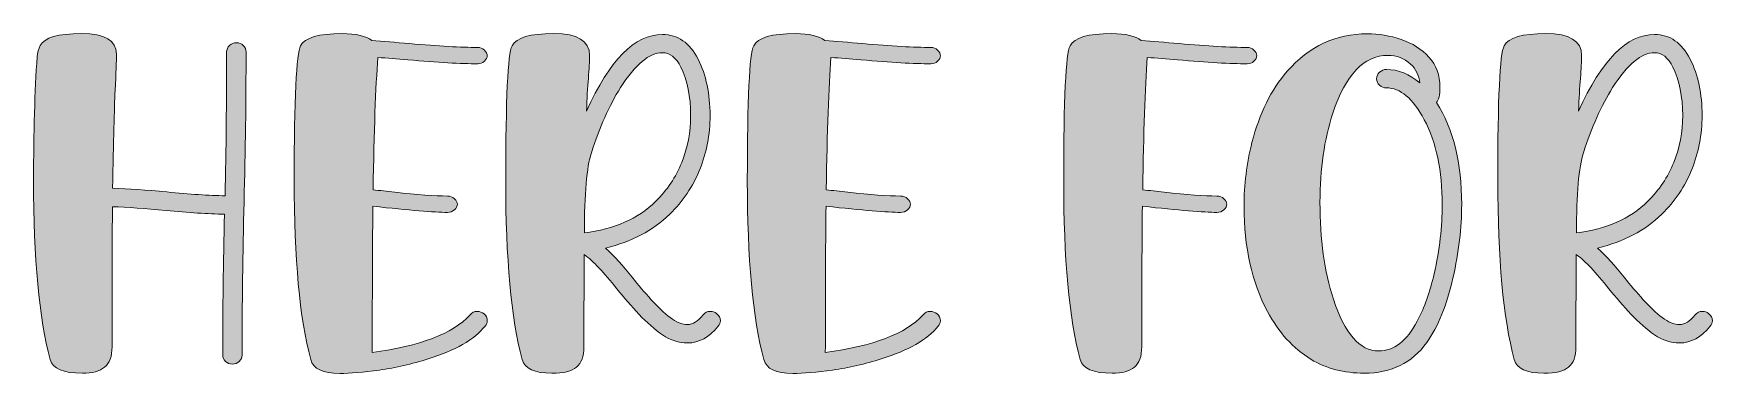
# Model space of a CAD drawing. Header units: inches. Extents: x 194 to 885, y -943 to -142.
# Drawn here: x 208 to 871, y -276 to -142 of the extents above; entities that cross this region are included whole.
import ezdxf

# ---------------------------------------------------------------- set-up
doc = ezdxf.new("R2010")
doc.units = ezdxf.units.IN
doc.header["$MEASUREMENT"] = 0
doc.layers.add('Layer 1', color=7, linetype='Continuous')

# ---------------------------------------------------------------- blocks, each defined once
blk = doc.blocks.new('block 6')
at = {"layer": 'Layer 1', "true_color": 0xce432c}
h = blk.add_hatch(color=22, dxfattribs=at)
h.dxf.hatch_style = 2
edge = h.paths.add_edge_path()
edge.add_spline(control_points=[(227.72, -275.94), (220.21, -275.94), (215.99, -274.15), (215.05, -270.57), (210.68, -254.26), (208.49, -230.74), (208.49, -199.99), (208.49, -180.88), (208.95, -164.61), (209.89, -151.17), (210.05, -149.56), (210.47, -148.1), (211.14, -146.78), (212.71, -143.62), (218.13, -142.04), (227.41, -142.04), (236.58, -142.04), (241.16, -144.72), (241.16, -150.1), (241.16, -152.78), (241, -157.59), (240.66, -164.52), (240.32, -171.45), (239.99, -184.28), (239.68, -203.03), (245.83, -203.21), (252.94, -203.69), (261.02, -204.47), (270.04, -205.36), (277.7, -205.87), (284.01, -205.99), (284.42, -187.72), (284.63, -168.82), (284.63, -149.29), (284.63, -148.28), (285.01, -147.41), (285.77, -146.69), (286.52, -145.98), (287.45, -145.62), (288.54, -145.62), (289.58, -145.62), (290.47, -145.98), (291.2, -146.69), (291.93, -147.41), (292.29, -148.28), (292.29, -149.29), (292.29, -168.46), (292.03, -188.16), (291.51, -208.41), (290.99, -228.65), (290.73, -248.77), (290.73, -268.78), (290.73, -269.73), (290.35, -270.57), (289.6, -271.28), (288.84, -272), (287.92, -272.36), (286.82, -272.36), (285.83, -272.36), (284.96, -272), (284.2, -271.28), (283.45, -270.57), (283.07, -269.73), (283.07, -268.78), (283.07, -250.86), (283.3, -232.35), (283.77, -213.24), (277.31, -213.12), (269.59, -212.65), (260.63, -211.81), (252.55, -211.03), (245.54, -210.53), (239.6, -210.29), (239.5, -223.01), (239.44, -241.43), (239.44, -265.55), (239.44, -269.31), (238.47, -271.98), (236.51, -273.57), (234.56, -275.15), (231.63, -275.94), (227.72, -275.94)], knot_values=[0, 0, 0, 0, 1, 1, 1, 2, 2, 2, 3, 3, 3, 4, 4, 4, 5, 5, 5, 6, 6, 6, 7, 7, 7, 8, 8, 8, 9, 9, 9, 10, 10, 10, 11, 11, 11, 12, 12, 12, 13, 13, 13, 14, 14, 14, 15, 15, 15, 16, 16, 16, 17, 17, 17, 18, 18, 18, 19, 19, 19, 20, 20, 20, 21, 21, 21, 22, 22, 22, 23, 23, 23, 24, 24, 24, 25, 25, 25, 26, 26, 26, 27, 27, 27, 27], degree=3, periodic=1)
h = blk.add_hatch(color=22, dxfattribs=at)
h.dxf.hatch_style = 2
edge = h.paths.add_edge_path()
edge.add_spline(control_points=[(329.27, -276.03), (322.6, -276.03), (318.77, -274.21), (317.78, -270.57), (313.45, -254.26), (311.29, -230.74), (311.29, -199.99), (311.29, -167.74), (312.12, -150.02), (313.79, -146.83), (315.46, -143.63), (320.93, -142.04), (330.21, -142.04), (335.73, -142.04), (339.62, -142.96), (341.86, -144.81), (346.24, -145.11), (351.21, -145.5), (356.79, -145.98), (368.15, -146.99), (377.12, -147.5), (383.68, -147.5), (384.67, -147.5), (385.55, -147.86), (386.3, -148.57), (387.06, -149.29), (387.44, -150.04), (387.44, -150.81), (387.44, -151.53), (387.06, -152.23), (386.3, -152.92), (385.55, -153.61), (384.67, -153.95), (383.68, -153.95), (377.12, -153.95), (367.92, -153.41), (356.09, -152.34), (351.81, -151.98), (347.88, -151.68), (344.28, -151.44), (343.4, -162.96), (342.77, -180.37), (342.41, -203.66), (345.01, -203.9), (347.85, -204.2), (350.93, -204.55), (359.79, -205.57), (366.72, -206.08), (371.72, -206.08), (372.82, -206.08), (373.74, -206.43), (374.5, -207.15), (375.25, -207.87), (375.63, -208.58), (375.63, -209.3), (375.63, -210.08), (375.25, -210.81), (374.5, -211.5), (373.74, -212.18), (372.82, -212.53), (371.72, -212.53), (366.51, -212.53), (356.71, -211.72), (342.33, -210.11), (342.17, -223.18), (342.09, -239.61), (342.09, -259.37), (342.09, -264.27), (342.07, -267.07), (342.01, -267.79), (360.93, -265.28), (373.78, -260.36), (380.56, -253.01), (381.34, -252.06), (382.33, -251.58), (383.53, -251.58), (384.41, -251.58), (385.29, -251.91), (386.15, -252.56), (387.01, -253.22), (387.44, -254.12), (387.44, -255.25), (387.44, -256.03), (387.15, -256.74), (386.58, -257.4), (382.25, -262.72), (374.77, -267.01), (364.14, -270.3), (357.73, -272.33), (351.33, -273.79), (344.95, -274.69), (338.56, -275.58), (333.34, -276.03), (329.27, -276.03)], knot_values=[0, 0, 0, 0, 1, 1, 1, 2, 2, 2, 3, 3, 3, 4, 4, 4, 5, 5, 5, 6, 6, 6, 7, 7, 7, 8, 8, 8, 9, 9, 9, 10, 10, 10, 11, 11, 11, 12, 12, 12, 13, 13, 13, 14, 14, 14, 15, 15, 15, 16, 16, 16, 17, 17, 17, 18, 18, 18, 19, 19, 19, 20, 20, 20, 21, 21, 21, 22, 22, 22, 23, 23, 23, 24, 24, 24, 25, 25, 25, 26, 26, 26, 27, 27, 27, 28, 28, 28, 29, 29, 29, 30, 30, 30, 31, 31, 31, 31], degree=3, periodic=1)
h = blk.add_hatch(color=22, dxfattribs=at)
h.dxf.hatch_style = 2
edge = h.paths.add_edge_path()
edge.add_spline(control_points=[(412.92, -275.94), (406.09, -275.94), (402.18, -274.15), (401.19, -270.57), (396.87, -254.26), (394.71, -230.74), (394.71, -199.99), (394.71, -167.74), (395.54, -150.02), (397.21, -146.83), (398.88, -143.63), (404.35, -142.04), (413.63, -142.04), (423.06, -142.04), (427.78, -144.9), (427.78, -150.63), (427.78, -152.96), (427.62, -155.96), (427.31, -159.64), (426.99, -163.31), (426.76, -167.62), (426.6, -172.58), (435.62, -152.46), (445.6, -142.39), (456.54, -142.39), (462.59, -142.39), (467.28, -145.65), (470.62, -152.16), (473.74, -158.37), (475.31, -165.77), (475.31, -174.37), (475.31, -181.83), (473.95, -188.91), (471.24, -195.6), (468.53, -202.29), (464.6, -208.17), (459.44, -213.24), (452.77, -219.69), (444.32, -224.14), (434.11, -226.59), (437.55, -229.87), (441.04, -233.72), (444.58, -238.14), (447.03, -241.19), (449.53, -244.13), (452.09, -246.96), (454.64, -249.8), (457.13, -252.15), (459.55, -254), (461.98, -255.85), (464.26, -256.77), (466.39, -256.77), (468.48, -256.77), (470.51, -255.52), (472.49, -253.01), (473.27, -252.06), (474.27, -251.58), (475.46, -251.58), (476.35, -251.58), (477.13, -251.85), (477.81, -252.38), (478.85, -253.16), (479.37, -254.12), (479.37, -255.25), (479.37, -255.97), (479.09, -256.68), (478.51, -257.4), (474.97, -261.82), (470.93, -264.03), (466.39, -264.03), (463.01, -264.03), (459.74, -262.95), (456.58, -260.8), (453.43, -258.65), (450.34, -255.97), (447.32, -252.74), (444.3, -249.52), (441.35, -246.14), (438.49, -242.62), (433.43, -236.23), (429.16, -231.72), (425.66, -229.1), (425.66, -229.1), (425.51, -265.55), (425.51, -265.55), (425.51, -269.31), (424.56, -271.98), (422.66, -273.57), (420.75, -275.15), (417.51, -275.94), (412.92, -275.94)], knot_values=[0, 0, 0, 0, 1, 1, 1, 2, 2, 2, 3, 3, 3, 4, 4, 4, 5, 5, 5, 6, 6, 6, 7, 7, 7, 8, 8, 8, 9, 9, 9, 10, 10, 10, 11, 11, 11, 12, 12, 12, 13, 13, 13, 14, 14, 14, 15, 15, 15, 16, 16, 16, 17, 17, 17, 18, 18, 18, 19, 19, 19, 20, 20, 20, 21, 21, 21, 22, 22, 22, 23, 23, 23, 24, 24, 24, 25, 25, 25, 26, 26, 26, 27, 27, 27, 28, 28, 28, 29, 29, 29, 30, 30, 30, 30], degree=3, periodic=1)
edge = h.paths.add_edge_path()
edge.add_spline(control_points=[(425.74, -220.59), (437.52, -219.21), (446.9, -215.06), (453.89, -208.14), (458.37, -203.78), (461.78, -198.69), (464.13, -192.87), (466.47, -187.04), (467.65, -180.88), (467.65, -174.37), (467.65, -166.85), (466.37, -160.49), (463.81, -155.29), (461.89, -151.47), (459.46, -149.56), (456.54, -149.56), (451.33, -149.56), (445.81, -154.16), (439.97, -163.35), (435.54, -170.46), (431.71, -179.03), (428.48, -189.06), (426.65, -194.73), (425.74, -205.24), (425.74, -220.59)], knot_values=[0, 0, 0, 0, 1, 1, 1, 2, 2, 2, 3, 3, 3, 4, 4, 4, 5, 5, 5, 6, 6, 6, 7, 7, 7, 8, 8, 8, 8], degree=3, periodic=1)
h = blk.add_hatch(color=22, dxfattribs=at)
h.dxf.hatch_style = 2
edge = h.paths.add_edge_path()
edge.add_spline(control_points=[(507.99, -276.03), (501.31, -276.03), (497.48, -274.21), (496.49, -270.57), (492.17, -254.26), (490, -230.74), (490, -199.99), (490, -167.74), (490.84, -150.02), (492.51, -146.83), (494.17, -143.63), (499.65, -142.04), (508.92, -142.04), (514.45, -142.04), (518.33, -142.96), (520.57, -144.81), (524.95, -145.11), (529.93, -145.5), (535.5, -145.98), (546.87, -146.99), (555.83, -147.5), (562.4, -147.5), (563.39, -147.5), (564.26, -147.86), (565.02, -148.57), (565.77, -149.29), (566.15, -150.04), (566.15, -150.81), (566.15, -151.53), (565.77, -152.23), (565.02, -152.92), (564.26, -153.61), (563.39, -153.95), (562.4, -153.95), (555.83, -153.95), (546.63, -153.41), (534.8, -152.34), (530.53, -151.98), (526.59, -151.68), (522.99, -151.44), (522.11, -162.96), (521.48, -180.37), (521.12, -203.66), (523.72, -203.9), (526.57, -204.2), (529.64, -204.55), (538.5, -205.57), (545.43, -206.08), (550.44, -206.08), (551.53, -206.08), (552.46, -206.43), (553.21, -207.15), (553.97, -207.87), (554.34, -208.58), (554.34, -209.3), (554.34, -210.08), (553.97, -210.81), (553.21, -211.5), (552.46, -212.18), (551.53, -212.53), (550.44, -212.53), (545.22, -212.53), (535.43, -211.72), (521.04, -210.11), (520.88, -223.18), (520.81, -239.61), (520.81, -259.37), (520.81, -264.27), (520.78, -267.07), (520.73, -267.79), (539.65, -265.28), (552.5, -260.36), (559.27, -253.01), (560.05, -252.06), (561.04, -251.58), (562.24, -251.58), (563.13, -251.58), (564, -251.91), (564.86, -252.56), (565.72, -253.22), (566.15, -254.12), (566.15, -255.25), (566.15, -256.03), (565.86, -256.74), (565.29, -257.4), (560.96, -262.72), (553.48, -267.01), (542.85, -270.3), (536.44, -272.33), (530.04, -273.79), (523.66, -274.69), (517.27, -275.58), (512.05, -276.03), (507.99, -276.03)], knot_values=[0, 0, 0, 0, 1, 1, 1, 2, 2, 2, 3, 3, 3, 4, 4, 4, 5, 5, 5, 6, 6, 6, 7, 7, 7, 8, 8, 8, 9, 9, 9, 10, 10, 10, 11, 11, 11, 12, 12, 12, 13, 13, 13, 14, 14, 14, 15, 15, 15, 16, 16, 16, 17, 17, 17, 18, 18, 18, 19, 19, 19, 20, 20, 20, 21, 21, 21, 22, 22, 22, 23, 23, 23, 24, 24, 24, 25, 25, 25, 26, 26, 26, 27, 27, 27, 28, 28, 28, 29, 29, 29, 30, 30, 30, 31, 31, 31, 31], degree=3, periodic=1)
h = blk.add_hatch(color=22, dxfattribs=at)
h.dxf.hatch_style = 2
edge = h.paths.add_edge_path()
edge.add_spline(control_points=[(633.85, -275.94), (626.45, -275.94), (622.26, -274.15), (621.27, -270.57), (616.94, -254.26), (614.78, -230.74), (614.78, -199.99), (614.78, -167.74), (615.61, -150.02), (617.28, -146.83), (618.95, -143.63), (624.42, -142.04), (633.7, -142.04), (639.27, -142.04), (643.16, -142.96), (645.34, -144.81), (649.72, -145.11), (654.7, -145.5), (660.28, -145.98), (671.64, -146.99), (680.6, -147.5), (687.17, -147.5), (688.16, -147.5), (689.03, -147.86), (689.79, -148.57), (690.54, -149.29), (690.92, -150.01), (690.92, -150.72), (690.92, -151.5), (690.54, -152.23), (689.79, -152.92), (689.03, -153.61), (688.16, -153.95), (687.17, -153.95), (680.6, -153.95), (671.43, -153.41), (659.65, -152.34), (655.33, -151.98), (651.36, -151.68), (647.77, -151.44), (646.88, -163.5), (646.28, -180.91), (645.97, -203.66), (648.58, -203.9), (651.39, -204.2), (654.41, -204.55), (663.38, -205.57), (670.31, -206.08), (675.21, -206.08), (676.3, -206.08), (677.23, -206.43), (677.98, -207.15), (678.74, -207.87), (679.12, -208.58), (679.12, -209.3), (679.12, -210.08), (678.74, -210.81), (677.98, -211.5), (677.23, -212.18), (676.3, -212.53), (675.21, -212.53), (670, -212.53), (660.2, -211.72), (645.82, -210.11), (645.66, -223.24), (645.58, -241.72), (645.58, -265.55), (645.58, -269.31), (644.6, -271.98), (642.65, -273.57), (640.69, -275.15), (637.76, -275.94), (633.85, -275.94)], knot_values=[0, 0, 0, 0, 1, 1, 1, 2, 2, 2, 3, 3, 3, 4, 4, 4, 5, 5, 5, 6, 6, 6, 7, 7, 7, 8, 8, 8, 9, 9, 9, 10, 10, 10, 11, 11, 11, 12, 12, 12, 13, 13, 13, 14, 14, 14, 15, 15, 15, 16, 16, 16, 17, 17, 17, 18, 18, 18, 19, 19, 19, 20, 20, 20, 21, 21, 21, 22, 22, 22, 23, 23, 23, 24, 24, 24, 24], degree=3, periodic=1)
h = blk.add_hatch(color=22, dxfattribs=at)
h.dxf.hatch_style = 2
edge = h.paths.add_edge_path()
edge.add_spline(control_points=[(733.3, -275.94), (725.32, -275.94), (718.34, -274.12), (712.34, -270.48), (705.26, -266.12), (699.52, -259.82), (695.15, -251.58), (688.99, -239.99), (685.92, -226.23), (685.92, -210.29), (685.92, -201.57), (686.96, -193.12), (689.05, -184.94), (691.96, -173.53), (696.6, -164.19), (702.96, -156.9), (711.56, -147.05), (722.09, -142.12), (734.55, -142.12), (739.03, -142.12), (743.48, -142.87), (747.92, -144.36), (752.34, -145.86), (755.99, -148.17), (758.86, -151.31), (761.73, -154.44), (763.16, -158.43), (763.16, -163.26), (763.16, -166.25), (762.72, -168.25), (761.83, -169.26), (768.45, -179.6), (771.76, -193), (771.76, -209.48), (771.76, -218.5), (770.61, -228.14), (768.32, -238.41), (765.97, -248.98), (762.54, -257.46), (758, -263.85), (752.21, -271.91), (743.98, -275.94), (733.3, -275.94)], knot_values=[0, 0, 0, 0, 1, 1, 1, 2, 2, 2, 3, 3, 3, 4, 4, 4, 5, 5, 5, 6, 6, 6, 7, 7, 7, 8, 8, 8, 9, 9, 9, 10, 10, 10, 11, 11, 11, 12, 12, 12, 13, 13, 13, 14, 14, 14, 14], degree=3, periodic=1)
edge = h.paths.add_edge_path()
edge.add_spline(control_points=[(739, -267.16), (745.05, -267.16), (750.13, -263.25), (754.25, -255.43), (757.06, -250), (759.27, -243.78), (760.89, -236.8), (763.03, -227.19), (764.1, -218.08), (764.1, -209.48), (764.1, -196.11), (761.73, -184.94), (756.98, -175.98), (752.55, -167.62), (747.58, -163.44), (742.05, -163.44), (741.01, -163.44), (740.11, -163.1), (739.36, -162.41), (738.6, -161.73), (738.22, -160.88), (738.22, -159.86), (738.22, -158.84), (738.6, -157.98), (739.36, -157.26), (740.11, -156.55), (741.01, -156.19), (742.05, -156.19), (746.79, -156.19), (751.2, -157.95), (755.26, -161.47), (754.9, -158.43), (753.67, -155.95), (751.59, -154.04), (749.14, -151.77), (746.14, -150.63), (742.6, -150.63), (733.16, -150.63), (725.95, -158.25), (720.94, -173.47), (717.56, -183.86), (715.86, -195.54), (715.86, -208.49), (715.86, -223.13), (717.63, -235.87), (721.18, -246.74), (725.61, -260.36), (731.55, -267.16), (739, -267.16)], knot_values=[0, 0, 0, 0, 1, 1, 1, 2, 2, 2, 3, 3, 3, 4, 4, 4, 5, 5, 5, 6, 6, 6, 7, 7, 7, 8, 8, 8, 9, 9, 9, 10, 10, 10, 11, 11, 11, 12, 12, 12, 13, 13, 13, 14, 14, 14, 15, 15, 15, 16, 16, 16, 16], degree=3, periodic=1)
h = blk.add_hatch(color=22, dxfattribs=at)
h.dxf.hatch_style = 2
edge = h.paths.add_edge_path()
edge.add_spline(control_points=[(804.2, -275.94), (797.38, -275.94), (793.46, -274.15), (792.48, -270.57), (788.15, -254.26), (785.99, -230.74), (785.99, -199.99), (785.99, -167.74), (786.82, -150.02), (788.49, -146.83), (790.16, -143.63), (795.63, -142.04), (804.91, -142.04), (814.34, -142.04), (819.06, -144.9), (819.06, -150.63), (819.06, -152.96), (818.9, -155.96), (818.59, -159.64), (818.28, -163.31), (818.04, -167.62), (817.88, -172.58), (826.9, -152.46), (836.88, -142.39), (847.83, -142.39), (853.87, -142.39), (858.56, -145.65), (861.9, -152.16), (865.02, -158.37), (866.59, -165.77), (866.59, -174.37), (866.59, -181.83), (865.23, -188.91), (862.52, -195.6), (859.81, -202.29), (855.88, -208.17), (850.72, -213.24), (844.05, -219.69), (835.6, -224.14), (825.39, -226.59), (828.83, -229.87), (832.32, -233.72), (835.87, -238.14), (838.31, -241.19), (840.82, -244.13), (843.37, -246.96), (845.92, -249.8), (848.41, -252.15), (850.84, -254), (853.26, -255.85), (855.54, -256.77), (857.68, -256.77), (859.76, -256.77), (861.79, -255.52), (863.77, -253.01), (864.56, -252.06), (865.55, -251.58), (866.74, -251.58), (867.63, -251.58), (868.41, -251.85), (869.09, -252.38), (870.13, -253.16), (870.65, -254.12), (870.65, -255.25), (870.65, -255.97), (870.37, -256.68), (869.79, -257.4), (866.25, -261.82), (862.21, -264.03), (857.68, -264.03), (854.29, -264.03), (851.02, -262.95), (847.86, -260.8), (844.71, -258.65), (841.62, -255.97), (838.6, -252.74), (835.58, -249.52), (832.63, -246.14), (829.77, -242.62), (824.71, -236.23), (820.44, -231.72), (816.95, -229.1), (816.95, -229.1), (816.79, -265.55), (816.79, -265.55), (816.79, -269.31), (815.84, -271.98), (813.94, -273.57), (812.03, -275.15), (808.79, -275.94), (804.2, -275.94)], knot_values=[0, 0, 0, 0, 1, 1, 1, 2, 2, 2, 3, 3, 3, 4, 4, 4, 5, 5, 5, 6, 6, 6, 7, 7, 7, 8, 8, 8, 9, 9, 9, 10, 10, 10, 11, 11, 11, 12, 12, 12, 13, 13, 13, 14, 14, 14, 15, 15, 15, 16, 16, 16, 17, 17, 17, 18, 18, 18, 19, 19, 19, 20, 20, 20, 21, 21, 21, 22, 22, 22, 23, 23, 23, 24, 24, 24, 25, 25, 25, 26, 26, 26, 27, 27, 27, 28, 28, 28, 29, 29, 29, 30, 30, 30, 30], degree=3, periodic=1)
edge = h.paths.add_edge_path()
edge.add_spline(control_points=[(817.02, -220.59), (828.8, -219.21), (838.18, -215.06), (845.17, -208.14), (849.65, -203.78), (853.06, -198.69), (855.41, -192.87), (857.75, -187.04), (858.93, -180.88), (858.93, -174.37), (858.93, -166.85), (857.65, -160.49), (855.1, -155.29), (853.17, -151.47), (850.74, -149.56), (847.83, -149.56), (842.61, -149.56), (837.09, -154.16), (831.25, -163.35), (826.82, -170.46), (822.99, -179.03), (819.76, -189.06), (817.94, -194.73), (817.02, -205.24), (817.02, -220.59)], knot_values=[0, 0, 0, 0, 1, 1, 1, 2, 2, 2, 3, 3, 3, 4, 4, 4, 5, 5, 5, 6, 6, 6, 7, 7, 7, 8, 8, 8, 8], degree=3, periodic=1)
at = {"layer": 'Layer 1', "lineweight": 0}
for points, knots in [([(227.72, -275.94), (220.21, -275.94), (215.99, -274.15), (215.05, -270.57), (210.68, -254.26), (208.49, -230.74), (208.49, -199.99), (208.49, -180.88), (208.95, -164.61), (209.89, -151.17), (210.05, -149.56), (210.47, -148.1), (211.14, -146.78), (212.71, -143.62), (218.13, -142.04), (227.41, -142.04), (236.58, -142.04), (241.16, -144.72), (241.16, -150.1), (241.16, -152.78), (241, -157.59), (240.66, -164.52), (240.32, -171.45), (239.99, -184.28), (239.68, -203.03), (245.83, -203.21), (252.94, -203.69), (261.02, -204.47), (270.04, -205.36), (277.7, -205.87), (284.01, -205.99), (284.42, -187.72), (284.63, -168.82), (284.63, -149.29), (284.63, -148.28), (285.01, -147.41), (285.77, -146.69), (286.52, -145.98), (287.45, -145.62), (288.54, -145.62), (289.58, -145.62), (290.47, -145.98), (291.2, -146.69), (291.93, -147.41), (292.29, -148.28), (292.29, -149.29), (292.29, -168.46), (292.03, -188.16), (291.51, -208.41), (290.99, -228.65), (290.73, -248.77), (290.73, -268.78), (290.73, -269.73), (290.35, -270.57), (289.6, -271.28), (288.84, -272), (287.92, -272.36), (286.82, -272.36), (285.83, -272.36), (284.96, -272), (284.2, -271.28), (283.45, -270.57), (283.07, -269.73), (283.07, -268.78), (283.07, -250.86), (283.3, -232.35), (283.77, -213.24), (277.31, -213.12), (269.59, -212.65), (260.63, -211.81), (252.55, -211.03), (245.54, -210.53), (239.6, -210.29), (239.5, -223.01), (239.44, -241.43), (239.44, -265.55), (239.44, -269.31), (238.47, -271.98), (236.51, -273.57), (234.56, -275.15), (231.63, -275.94), (227.72, -275.94)], [0, 0, 0, 0, 1, 1, 1, 2, 2, 2, 3, 3, 3, 4, 4, 4, 5, 5, 5, 6, 6, 6, 7, 7, 7, 8, 8, 8, 9, 9, 9, 10, 10, 10, 11, 11, 11, 12, 12, 12, 13, 13, 13, 14, 14, 14, 15, 15, 15, 16, 16, 16, 17, 17, 17, 18, 18, 18, 19, 19, 19, 20, 20, 20, 21, 21, 21, 22, 22, 22, 23, 23, 23, 24, 24, 24, 25, 25, 25, 26, 26, 26, 27, 27, 27, 27]), ([(329.27, -276.03), (322.6, -276.03), (318.77, -274.21), (317.78, -270.57), (313.45, -254.26), (311.29, -230.74), (311.29, -199.99), (311.29, -167.74), (312.12, -150.02), (313.79, -146.83), (315.46, -143.63), (320.93, -142.04), (330.21, -142.04), (335.73, -142.04), (339.62, -142.96), (341.86, -144.81), (346.24, -145.11), (351.21, -145.5), (356.79, -145.98), (368.15, -146.99), (377.12, -147.5), (383.68, -147.5), (384.67, -147.5), (385.55, -147.86), (386.3, -148.57), (387.06, -149.29), (387.44, -150.04), (387.44, -150.81), (387.44, -151.53), (387.06, -152.23), (386.3, -152.92), (385.55, -153.61), (384.67, -153.95), (383.68, -153.95), (377.12, -153.95), (367.92, -153.41), (356.09, -152.34), (351.81, -151.98), (347.88, -151.68), (344.28, -151.44), (343.4, -162.96), (342.77, -180.37), (342.41, -203.66), (345.01, -203.9), (347.85, -204.2), (350.93, -204.55), (359.79, -205.57), (366.72, -206.08), (371.72, -206.08), (372.82, -206.08), (373.74, -206.43), (374.5, -207.15), (375.25, -207.87), (375.63, -208.58), (375.63, -209.3), (375.63, -210.08), (375.25, -210.81), (374.5, -211.5), (373.74, -212.18), (372.82, -212.53), (371.72, -212.53), (366.51, -212.53), (356.71, -211.72), (342.33, -210.11), (342.17, -223.18), (342.09, -239.61), (342.09, -259.37), (342.09, -264.27), (342.07, -267.07), (342.01, -267.79), (360.93, -265.28), (373.78, -260.36), (380.56, -253.01), (381.34, -252.06), (382.33, -251.58), (383.53, -251.58), (384.41, -251.58), (385.29, -251.91), (386.15, -252.56), (387.01, -253.22), (387.44, -254.12), (387.44, -255.25), (387.44, -256.03), (387.15, -256.74), (386.58, -257.4), (382.25, -262.72), (374.77, -267.01), (364.14, -270.3), (357.73, -272.33), (351.33, -273.79), (344.95, -274.69), (338.56, -275.58), (333.34, -276.03), (329.27, -276.03)], [0, 0, 0, 0, 1, 1, 1, 2, 2, 2, 3, 3, 3, 4, 4, 4, 5, 5, 5, 6, 6, 6, 7, 7, 7, 8, 8, 8, 9, 9, 9, 10, 10, 10, 11, 11, 11, 12, 12, 12, 13, 13, 13, 14, 14, 14, 15, 15, 15, 16, 16, 16, 17, 17, 17, 18, 18, 18, 19, 19, 19, 20, 20, 20, 21, 21, 21, 22, 22, 22, 23, 23, 23, 24, 24, 24, 25, 25, 25, 26, 26, 26, 27, 27, 27, 28, 28, 28, 29, 29, 29, 30, 30, 30, 31, 31, 31, 31]), ([(412.92, -275.94), (406.09, -275.94), (402.18, -274.15), (401.19, -270.57), (396.87, -254.26), (394.71, -230.74), (394.71, -199.99), (394.71, -167.74), (395.54, -150.02), (397.21, -146.83), (398.88, -143.63), (404.35, -142.04), (413.63, -142.04), (423.06, -142.04), (427.78, -144.9), (427.78, -150.63), (427.78, -152.96), (427.62, -155.96), (427.31, -159.64), (426.99, -163.31), (426.76, -167.62), (426.6, -172.58), (435.62, -152.46), (445.6, -142.39), (456.54, -142.39), (462.59, -142.39), (467.28, -145.65), (470.62, -152.16), (473.74, -158.37), (475.31, -165.77), (475.31, -174.37), (475.31, -181.83), (473.95, -188.91), (471.24, -195.6), (468.53, -202.29), (464.6, -208.17), (459.44, -213.24), (452.77, -219.69), (444.32, -224.14), (434.11, -226.59), (437.55, -229.87), (441.04, -233.72), (444.58, -238.14), (447.03, -241.19), (449.53, -244.13), (452.09, -246.96), (454.64, -249.8), (457.13, -252.15), (459.55, -254), (461.98, -255.85), (464.26, -256.77), (466.39, -256.77), (468.48, -256.77), (470.51, -255.52), (472.49, -253.01), (473.27, -252.06), (474.27, -251.58), (475.46, -251.58), (476.35, -251.58), (477.13, -251.85), (477.81, -252.38), (478.85, -253.16), (479.37, -254.12), (479.37, -255.25), (479.37, -255.97), (479.09, -256.68), (478.51, -257.4), (474.97, -261.82), (470.93, -264.03), (466.39, -264.03), (463.01, -264.03), (459.74, -262.95), (456.58, -260.8), (453.43, -258.65), (450.34, -255.97), (447.32, -252.74), (444.3, -249.52), (441.35, -246.14), (438.49, -242.62), (433.43, -236.23), (429.16, -231.72), (425.66, -229.1), (425.66, -229.1), (425.51, -265.55), (425.51, -265.55), (425.51, -269.31), (424.56, -271.98), (422.66, -273.57), (420.75, -275.15), (417.51, -275.94), (412.92, -275.94)], [0, 0, 0, 0, 1, 1, 1, 2, 2, 2, 3, 3, 3, 4, 4, 4, 5, 5, 5, 6, 6, 6, 7, 7, 7, 8, 8, 8, 9, 9, 9, 10, 10, 10, 11, 11, 11, 12, 12, 12, 13, 13, 13, 14, 14, 14, 15, 15, 15, 16, 16, 16, 17, 17, 17, 18, 18, 18, 19, 19, 19, 20, 20, 20, 21, 21, 21, 22, 22, 22, 23, 23, 23, 24, 24, 24, 25, 25, 25, 26, 26, 26, 27, 27, 27, 28, 28, 28, 29, 29, 29, 30, 30, 30, 30]), ([(507.99, -276.03), (501.31, -276.03), (497.48, -274.21), (496.49, -270.57), (492.17, -254.26), (490, -230.74), (490, -199.99), (490, -167.74), (490.84, -150.02), (492.51, -146.83), (494.17, -143.63), (499.65, -142.04), (508.92, -142.04), (514.45, -142.04), (518.33, -142.96), (520.57, -144.81), (524.95, -145.11), (529.93, -145.5), (535.5, -145.98), (546.87, -146.99), (555.83, -147.5), (562.4, -147.5), (563.39, -147.5), (564.26, -147.86), (565.02, -148.57), (565.77, -149.29), (566.15, -150.04), (566.15, -150.81), (566.15, -151.53), (565.77, -152.23), (565.02, -152.92), (564.26, -153.61), (563.39, -153.95), (562.4, -153.95), (555.83, -153.95), (546.63, -153.41), (534.8, -152.34), (530.53, -151.98), (526.59, -151.68), (522.99, -151.44), (522.11, -162.96), (521.48, -180.37), (521.12, -203.66), (523.72, -203.9), (526.57, -204.2), (529.64, -204.55), (538.5, -205.57), (545.43, -206.08), (550.44, -206.08), (551.53, -206.08), (552.46, -206.43), (553.21, -207.15), (553.97, -207.87), (554.34, -208.58), (554.34, -209.3), (554.34, -210.08), (553.97, -210.81), (553.21, -211.5), (552.46, -212.18), (551.53, -212.53), (550.44, -212.53), (545.22, -212.53), (535.43, -211.72), (521.04, -210.11), (520.88, -223.18), (520.81, -239.61), (520.81, -259.37), (520.81, -264.27), (520.78, -267.07), (520.73, -267.79), (539.65, -265.28), (552.5, -260.36), (559.27, -253.01), (560.05, -252.06), (561.04, -251.58), (562.24, -251.58), (563.13, -251.58), (564, -251.91), (564.86, -252.56), (565.72, -253.22), (566.15, -254.12), (566.15, -255.25), (566.15, -256.03), (565.86, -256.74), (565.29, -257.4), (560.96, -262.72), (553.48, -267.01), (542.85, -270.3), (536.44, -272.33), (530.04, -273.79), (523.66, -274.69), (517.27, -275.58), (512.05, -276.03), (507.99, -276.03)], [0, 0, 0, 0, 1, 1, 1, 2, 2, 2, 3, 3, 3, 4, 4, 4, 5, 5, 5, 6, 6, 6, 7, 7, 7, 8, 8, 8, 9, 9, 9, 10, 10, 10, 11, 11, 11, 12, 12, 12, 13, 13, 13, 14, 14, 14, 15, 15, 15, 16, 16, 16, 17, 17, 17, 18, 18, 18, 19, 19, 19, 20, 20, 20, 21, 21, 21, 22, 22, 22, 23, 23, 23, 24, 24, 24, 25, 25, 25, 26, 26, 26, 27, 27, 27, 28, 28, 28, 29, 29, 29, 30, 30, 30, 31, 31, 31, 31]), ([(633.85, -275.94), (626.45, -275.94), (622.26, -274.15), (621.27, -270.57), (616.94, -254.26), (614.78, -230.74), (614.78, -199.99), (614.78, -167.74), (615.61, -150.02), (617.28, -146.83), (618.95, -143.63), (624.42, -142.04), (633.7, -142.04), (639.27, -142.04), (643.16, -142.96), (645.34, -144.81), (649.72, -145.11), (654.7, -145.5), (660.28, -145.98), (671.64, -146.99), (680.6, -147.5), (687.17, -147.5), (688.16, -147.5), (689.03, -147.86), (689.79, -148.57), (690.54, -149.29), (690.92, -150.01), (690.92, -150.72), (690.92, -151.5), (690.54, -152.23), (689.79, -152.92), (689.03, -153.61), (688.16, -153.95), (687.17, -153.95), (680.6, -153.95), (671.43, -153.41), (659.65, -152.34), (655.33, -151.98), (651.36, -151.68), (647.77, -151.44), (646.88, -163.5), (646.28, -180.91), (645.97, -203.66), (648.58, -203.9), (651.39, -204.2), (654.41, -204.55), (663.38, -205.57), (670.31, -206.08), (675.21, -206.08), (676.3, -206.08), (677.23, -206.43), (677.98, -207.15), (678.74, -207.87), (679.12, -208.58), (679.12, -209.3), (679.12, -210.08), (678.74, -210.81), (677.98, -211.5), (677.23, -212.18), (676.3, -212.53), (675.21, -212.53), (670, -212.53), (660.2, -211.72), (645.82, -210.11), (645.66, -223.24), (645.58, -241.72), (645.58, -265.55), (645.58, -269.31), (644.6, -271.98), (642.65, -273.57), (640.69, -275.15), (637.76, -275.94), (633.85, -275.94)], [0, 0, 0, 0, 1, 1, 1, 2, 2, 2, 3, 3, 3, 4, 4, 4, 5, 5, 5, 6, 6, 6, 7, 7, 7, 8, 8, 8, 9, 9, 9, 10, 10, 10, 11, 11, 11, 12, 12, 12, 13, 13, 13, 14, 14, 14, 15, 15, 15, 16, 16, 16, 17, 17, 17, 18, 18, 18, 19, 19, 19, 20, 20, 20, 21, 21, 21, 22, 22, 22, 23, 23, 23, 24, 24, 24, 24]), ([(733.3, -275.94), (725.32, -275.94), (718.34, -274.12), (712.34, -270.48), (705.26, -266.12), (699.52, -259.82), (695.15, -251.58), (688.99, -239.99), (685.92, -226.23), (685.92, -210.29), (685.92, -201.57), (686.96, -193.12), (689.05, -184.94), (691.96, -173.53), (696.6, -164.19), (702.96, -156.9), (711.56, -147.05), (722.09, -142.12), (734.55, -142.12), (739.03, -142.12), (743.48, -142.87), (747.92, -144.36), (752.34, -145.86), (755.99, -148.17), (758.86, -151.31), (761.73, -154.44), (763.16, -158.43), (763.16, -163.26), (763.16, -166.25), (762.72, -168.25), (761.83, -169.26), (768.45, -179.6), (771.76, -193), (771.76, -209.48), (771.76, -218.5), (770.61, -228.14), (768.32, -238.41), (765.97, -248.98), (762.54, -257.46), (758, -263.85), (752.21, -271.91), (743.98, -275.94), (733.3, -275.94)], [0, 0, 0, 0, 1, 1, 1, 2, 2, 2, 3, 3, 3, 4, 4, 4, 5, 5, 5, 6, 6, 6, 7, 7, 7, 8, 8, 8, 9, 9, 9, 10, 10, 10, 11, 11, 11, 12, 12, 12, 13, 13, 13, 14, 14, 14, 14]), ([(804.2, -275.94), (797.38, -275.94), (793.46, -274.15), (792.48, -270.57), (788.15, -254.26), (785.99, -230.74), (785.99, -199.99), (785.99, -167.74), (786.82, -150.02), (788.49, -146.83), (790.16, -143.63), (795.63, -142.04), (804.91, -142.04), (814.34, -142.04), (819.06, -144.9), (819.06, -150.63), (819.06, -152.96), (818.9, -155.96), (818.59, -159.64), (818.28, -163.31), (818.04, -167.62), (817.88, -172.58), (826.9, -152.46), (836.88, -142.39), (847.83, -142.39), (853.87, -142.39), (858.56, -145.65), (861.9, -152.16), (865.02, -158.37), (866.59, -165.77), (866.59, -174.37), (866.59, -181.83), (865.23, -188.91), (862.52, -195.6), (859.81, -202.29), (855.88, -208.17), (850.72, -213.24), (844.05, -219.69), (835.6, -224.14), (825.39, -226.59), (828.83, -229.87), (832.32, -233.72), (835.87, -238.14), (838.31, -241.19), (840.82, -244.13), (843.37, -246.96), (845.92, -249.8), (848.41, -252.15), (850.84, -254), (853.26, -255.85), (855.54, -256.77), (857.68, -256.77), (859.76, -256.77), (861.79, -255.52), (863.77, -253.01), (864.56, -252.06), (865.55, -251.58), (866.74, -251.58), (867.63, -251.58), (868.41, -251.85), (869.09, -252.38), (870.13, -253.16), (870.65, -254.12), (870.65, -255.25), (870.65, -255.97), (870.37, -256.68), (869.79, -257.4), (866.25, -261.82), (862.21, -264.03), (857.68, -264.03), (854.29, -264.03), (851.02, -262.95), (847.86, -260.8), (844.71, -258.65), (841.62, -255.97), (838.6, -252.74), (835.58, -249.52), (832.63, -246.14), (829.77, -242.62), (824.71, -236.23), (820.44, -231.72), (816.95, -229.1), (816.95, -229.1), (816.79, -265.55), (816.79, -265.55), (816.79, -269.31), (815.84, -271.98), (813.94, -273.57), (812.03, -275.15), (808.79, -275.94), (804.2, -275.94)], [0, 0, 0, 0, 1, 1, 1, 2, 2, 2, 3, 3, 3, 4, 4, 4, 5, 5, 5, 6, 6, 6, 7, 7, 7, 8, 8, 8, 9, 9, 9, 10, 10, 10, 11, 11, 11, 12, 12, 12, 13, 13, 13, 14, 14, 14, 15, 15, 15, 16, 16, 16, 17, 17, 17, 18, 18, 18, 19, 19, 19, 20, 20, 20, 21, 21, 21, 22, 22, 22, 23, 23, 23, 24, 24, 24, 25, 25, 25, 26, 26, 26, 27, 27, 27, 28, 28, 28, 29, 29, 29, 30, 30, 30, 30]), ([(425.74, -220.59), (437.52, -219.21), (446.9, -215.06), (453.89, -208.14), (458.37, -203.78), (461.78, -198.69), (464.13, -192.87), (466.47, -187.04), (467.65, -180.88), (467.65, -174.37), (467.65, -166.85), (466.37, -160.49), (463.81, -155.29), (461.89, -151.47), (459.46, -149.56), (456.54, -149.56), (451.33, -149.56), (445.81, -154.16), (439.97, -163.35), (435.54, -170.46), (431.71, -179.03), (428.48, -189.06), (426.65, -194.73), (425.74, -205.24), (425.74, -220.59)], [0, 0, 0, 0, 1, 1, 1, 2, 2, 2, 3, 3, 3, 4, 4, 4, 5, 5, 5, 6, 6, 6, 7, 7, 7, 8, 8, 8, 8]), ([(739, -267.16), (745.05, -267.16), (750.13, -263.25), (754.25, -255.43), (757.06, -250), (759.27, -243.78), (760.89, -236.8), (763.03, -227.19), (764.1, -218.08), (764.1, -209.48), (764.1, -196.11), (761.73, -184.94), (756.98, -175.98), (752.55, -167.62), (747.58, -163.44), (742.05, -163.44), (741.01, -163.44), (740.11, -163.1), (739.36, -162.41), (738.6, -161.73), (738.22, -160.88), (738.22, -159.86), (738.22, -158.84), (738.6, -157.98), (739.36, -157.26), (740.11, -156.55), (741.01, -156.19), (742.05, -156.19), (746.79, -156.19), (751.2, -157.95), (755.26, -161.47), (754.9, -158.43), (753.67, -155.95), (751.59, -154.04), (749.14, -151.77), (746.14, -150.63), (742.6, -150.63), (733.16, -150.63), (725.95, -158.25), (720.94, -173.47), (717.56, -183.86), (715.86, -195.54), (715.86, -208.49), (715.86, -223.13), (717.63, -235.87), (721.18, -246.74), (725.61, -260.36), (731.55, -267.16), (739, -267.16)], [0, 0, 0, 0, 1, 1, 1, 2, 2, 2, 3, 3, 3, 4, 4, 4, 5, 5, 5, 6, 6, 6, 7, 7, 7, 8, 8, 8, 9, 9, 9, 10, 10, 10, 11, 11, 11, 12, 12, 12, 13, 13, 13, 14, 14, 14, 15, 15, 15, 16, 16, 16, 16]), ([(817.02, -220.59), (828.8, -219.21), (838.18, -215.06), (845.17, -208.14), (849.65, -203.78), (853.06, -198.69), (855.41, -192.87), (857.75, -187.04), (858.93, -180.88), (858.93, -174.37), (858.93, -166.85), (857.65, -160.49), (855.1, -155.29), (853.17, -151.47), (850.74, -149.56), (847.83, -149.56), (842.61, -149.56), (837.09, -154.16), (831.25, -163.35), (826.82, -170.46), (822.99, -179.03), (819.76, -189.06), (817.94, -194.73), (817.02, -205.24), (817.02, -220.59)], [0, 0, 0, 0, 1, 1, 1, 2, 2, 2, 3, 3, 3, 4, 4, 4, 5, 5, 5, 6, 6, 6, 7, 7, 7, 8, 8, 8, 8])]:
    blk.add_open_spline(points, degree=3, knots=knots, dxfattribs=at)
blk = doc.blocks.new('block 2')
at = {"layer": 'Layer 1'}
blk.add_blockref('block 6', (0, 0), dxfattribs=at)

msp = doc.modelspace()

# ---------------------------------------------------------------- block references
at = {"layer": 'Layer 1'}
msp.add_blockref('block 2', (0, 0), dxfattribs=at)

doc.saveas('drawing.dxf')
